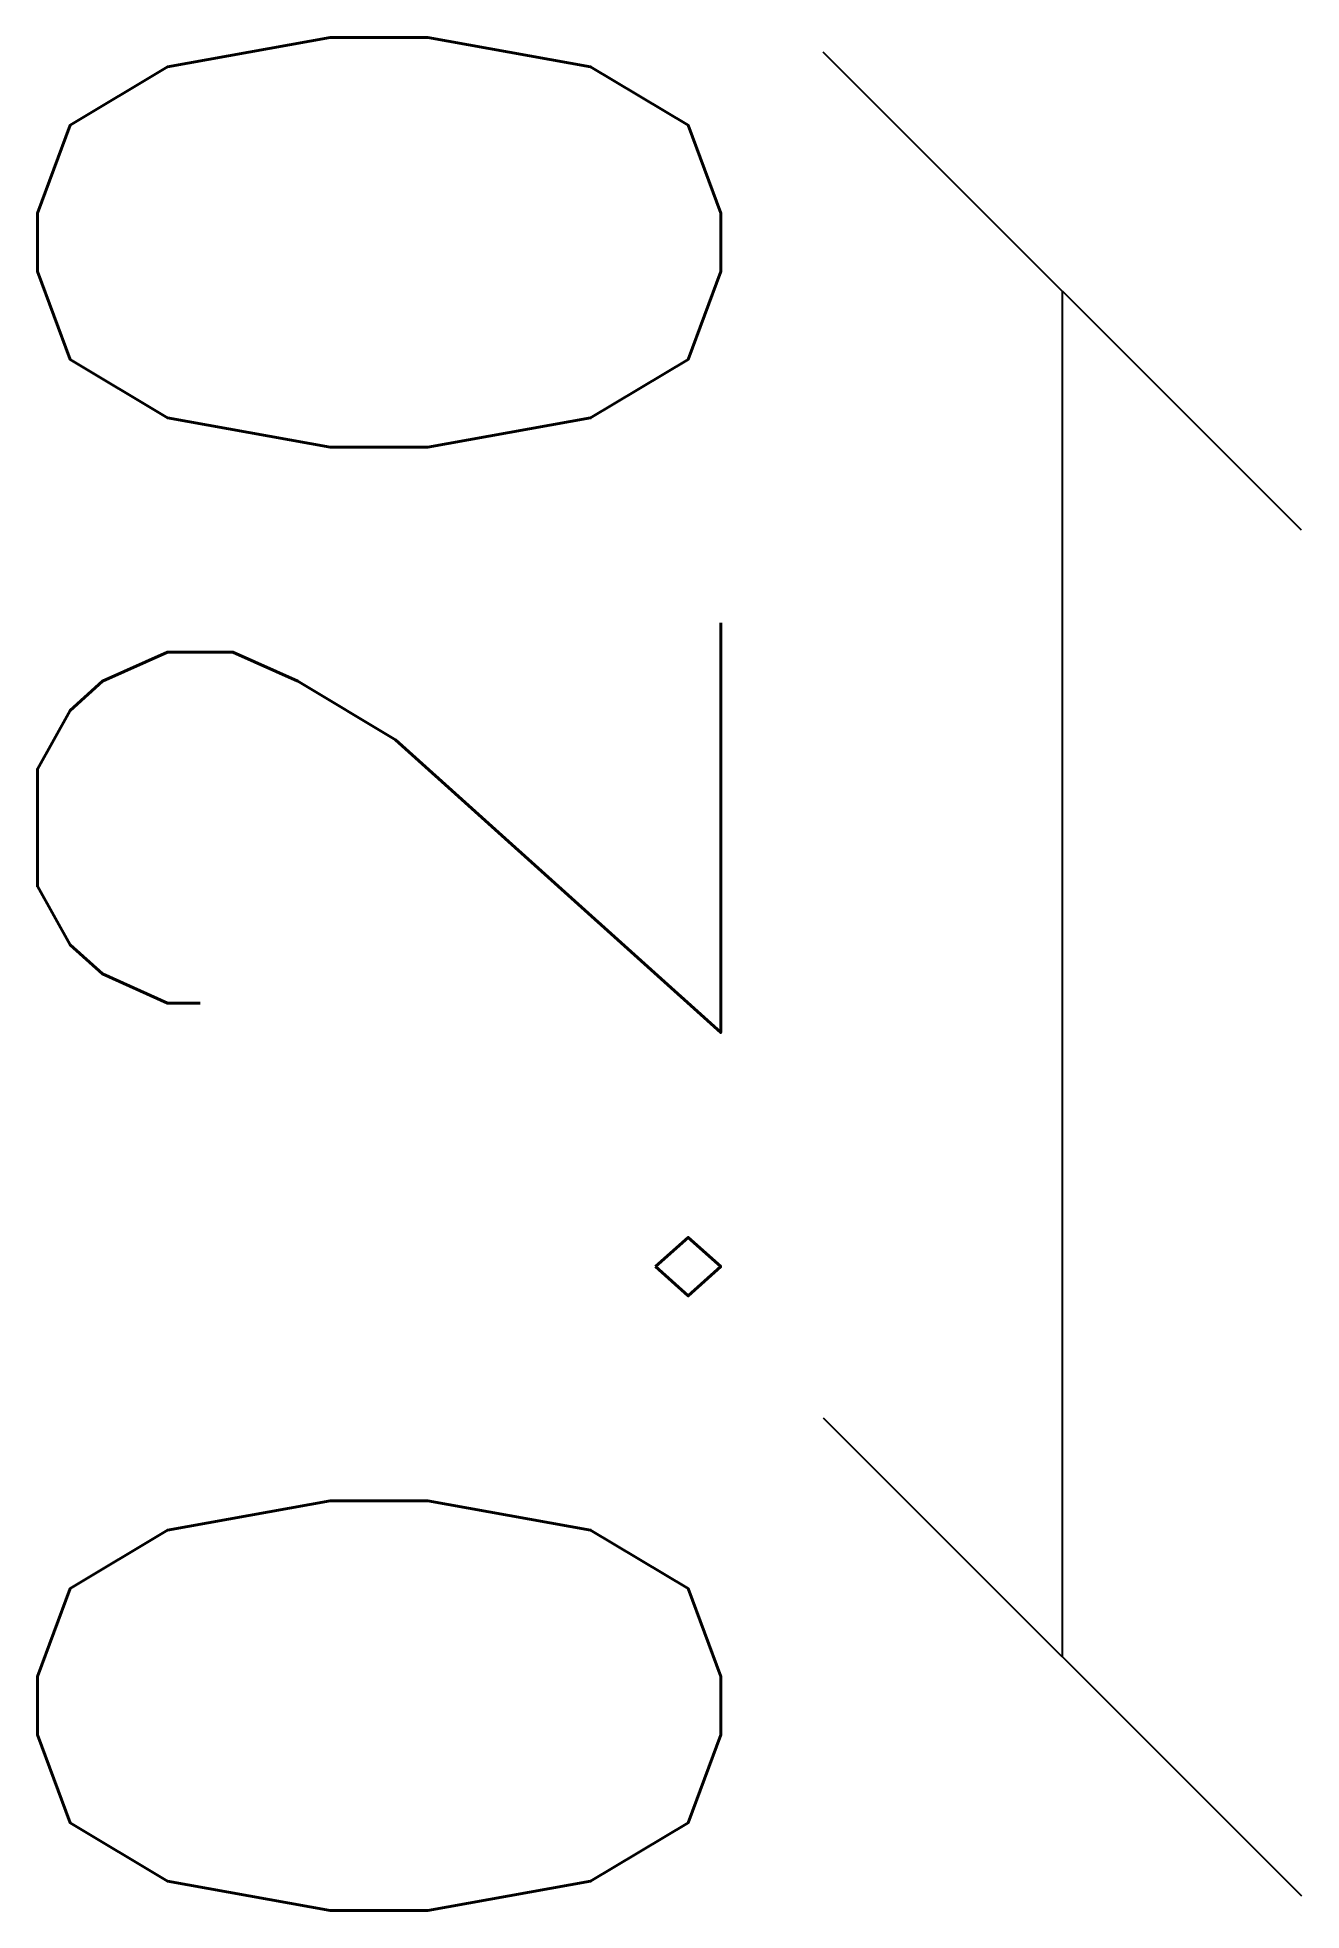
# Model space of a CAD drawing. Header units: metres. Extents: x 1603.887 to 1604.072, y 973.8 to 974.074.
import ezdxf

# ---------------------------------------------------------------- set-up
doc = ezdxf.new("R2010")
doc.units = ezdxf.units.M
doc.header["$MEASUREMENT"] = 0
doc.header["$PDMODE"] = 33
doc.header["$PDSIZE"] = 0.0001
doc.layers.get('0').update_dxf_attribs({"color": 73, "linetype": 'CONTINUOUS'})
doc.layers.get('DEFPOINTS').update_dxf_attribs({"linetype": 'CONTINUOUS'})
doc.styles.get("Standard").update_dxf_attribs({"font": 'Simplex.shx', "height": 0.1})

# ---------------------------------------------------------------- blocks, each defined once
blk = doc.blocks.new('_OBLIQUE')
at = {"color": 0, "linetype": 'ByBlock'}
blk.add_line((-0.5, -0.5), (0.5, 0.5), dxfattribs=at)

msp = doc.modelspace()

# ---------------------------------------------------------------- linework, layer by layer
at = {"color": 2, "linetype": 'ByBlock'}
msp.add_line((1604.03687, 973.83673), (1604.03687, 974.03673), dxfattribs=at)
at = {"layer": 'DEFPOINTS', "color": 0, "linetype": 'ByBlock'}
msp.add_point((1604.03687, 974.03673), dxfattribs=at)

# ---------------------------------------------------------------- block references
at = {"color": 2, "linetype": 'ByBlock', "xscale": 0.07, "yscale": 0.07, "zscale": 0.07}
for p, rotation in [((1604.03687, 974.03673), 90), ((1604.03687, 973.83673), 270)]:
    msp.add_blockref('_OBLIQUE', p, dxfattribs=dict(at, rotation=rotation))

# ---------------------------------------------------------------- texts
at = {"color": 3, "linetype": 'ByBlock', "insert": (1603.93687, 973.93673), "char_height": 0.1, "attachment_point": 5, "rotation": 90}
msp.add_mtext('\\A1;0.20', dxfattribs=at)

doc.saveas('drawing.dxf')
